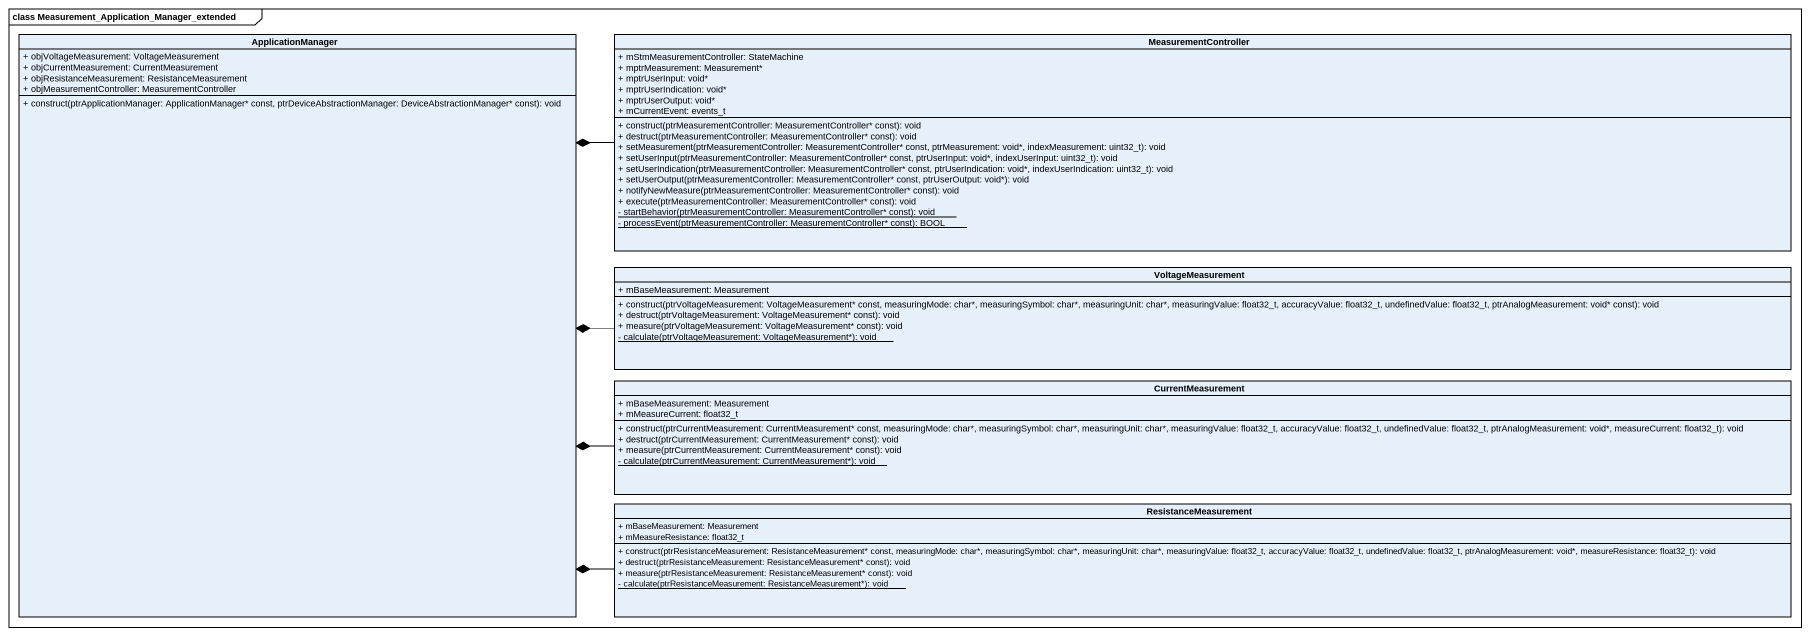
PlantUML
@startuml
mainframe class Measurement_Application_Manager_extended
hide circle
hide empty members
skinparam classAttributeIconSize 0
class ApplicationManager {
  + objVoltageMeasurement: VoltageMeasurement
  + objCurrentMeasurement: CurrentMeasurement
  + objResistanceMeasurement: ResistanceMeasurement
  + objMeasurementController: MeasurementController
  + construct(ptrApplicationManager: ApplicationManager* const, ptrDeviceAbstractionManager: DeviceAbstractionManager* const): void
}
class MeasurementController {
  + mStmMeasurementController: StateMachine
  + mptrMeasurement: Measurement*
  + mptrUserInput: void*
  + mptrUserIndication: void*
  + mptrUserOutput: void*
  + mCurrentEvent: events_t
  + construct(ptrMeasurementController: MeasurementController* const): void
  + destruct(ptrMeasurementController: MeasurementController* const): void
  + setMeasurement(ptrMeasurementController: MeasurementController* const, ptrMeasurement: void*, indexMeasurement: uint32_t): void
  + setUserInput(ptrMeasurementController: MeasurementController* const, ptrUserInput: void*, indexUserInput: uint32_t): void
  + setUserIndication(ptrMeasurementController: MeasurementController* const, ptrUserIndication: void*, indexUserIndication: uint32_t): void
  + setUserOutput(ptrMeasurementController: MeasurementController* const, ptrUserOutput: void*): void
  + notifyNewMeasure(ptrMeasurementController: MeasurementController* const): void
  + execute(ptrMeasurementController: MeasurementController* const): void
  {static} - startBehavior(ptrMeasurementController: MeasurementController* const): void
  {static} - processEvent(ptrMeasurementController: MeasurementController* const): BOOL
}
class VoltageMeasurement {
  + mBaseMeasurement: Measurement
  + construct(ptrVoltageMeasurement: VoltageMeasurement* const, measuringMode: char*, measuringSymbol: char*, measuringUnit: char*, measuringValue: float32_t, accuracyValue: float32_t, undefinedValue: float32_t, ptrAnalogMeasurement: void* const): void
  + destruct(ptrVoltageMeasurement: VoltageMeasurement* const): void
  + measure(ptrVoltageMeasurement: VoltageMeasurement* const): void
  {static} - calculate(ptrVoltageMeasurement: VoltageMeasurement*): void
}
class CurrentMeasurement {
  + mBaseMeasurement: Measurement
  + mMeasureCurrent: float32_t
  + construct(ptrCurrentMeasurement: CurrentMeasurement* const, measuringMode: char*, measuringSymbol: char*, measuringUnit: char*, measuringValue: float32_t, accuracyValue: float32_t, undefinedValue: float32_t, ptrAnalogMeasurement: void*, measureCurrent: float32_t): void
  + destruct(ptrCurrentMeasurement: CurrentMeasurement* const): void
  + measure(ptrCurrentMeasurement: CurrentMeasurement* const): void
  {static} - calculate(ptrCurrentMeasurement: CurrentMeasurement*): void
}
class ResistanceMeasurement {
  + mBaseMeasurement: Measurement
  + mMeasureResistance: float32_t
  + construct(ptrResistanceMeasurement: ResistanceMeasurement* const, measuringMode: char*, measuringSymbol: char*, measuringUnit: char*, measuringValue: float32_t, accuracyValue: float32_t, undefinedValue: float32_t, ptrAnalogMeasurement: void*, measureResistance: float32_t): void
  + destruct(ptrResistanceMeasurement: ResistanceMeasurement* const): void
  + measure(ptrResistanceMeasurement: ResistanceMeasurement* const): void
  {static} - calculate(ptrResistanceMeasurement: ResistanceMeasurement*): void
}
MeasurementController -left-* ApplicationManager
VoltageMeasurement -left-* ApplicationManager
CurrentMeasurement -left-* ApplicationManager
ResistanceMeasurement -left-* ApplicationManager
@enduml
